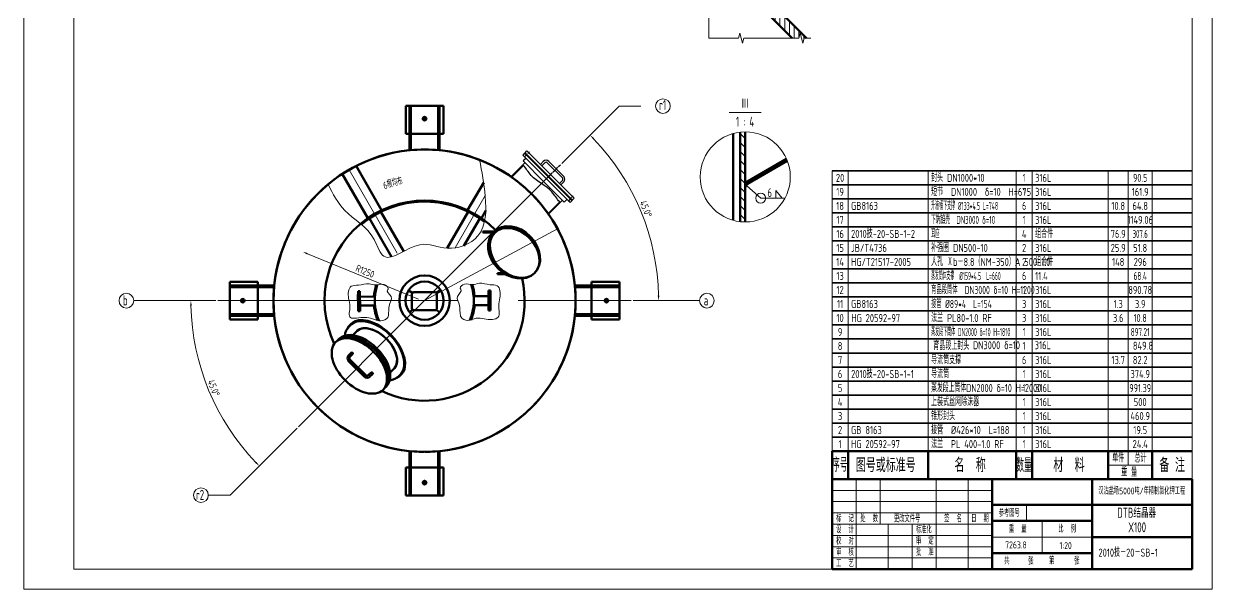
# Model space of a CAD drawing. Header units: millimetres. Extents: x -81840 to -67320, y -57700 to -40880.
# Drawn here: x -81840 to -81246, y -57505 to -57223 of the extents above; entities that cross this region are included whole.
import ezdxf
from ezdxf.enums import TextEntityAlignment as Align

# ---------------------------------------------------------------- set-up
doc = ezdxf.new("R2010")
doc.units = ezdxf.units.MM
for name, pattern in [('ACAD_ISO02W100', [11, 8, -3]), ('ACAD_ISO04W100', [30, 24, -3, 0, -3]), ('ACAD_ISO05W100', [33, 24, -3, 0, -3, 0, -3]), ('ACAD_ISO10W100', [18.7, 12, -3, 0.7, -3]), ('CENTER', [2, 1.25, -0.25, 0.25, -0.25])]:
    doc.linetypes.add(name, pattern=pattern)
for name, color, linetype in [('1', 4, 'Continuous'), ('2', 3, 'Continuous'), ('4', 1, 'CENTER')]:
    doc.layers.add(name, color=color, linetype=linetype)
for name, color, linetype, lineweight in [('中心线', 1, 'ACAD_ISO04W100', 18), ('双点划线', 5, 'ACAD_ISO05W100', 18), ('标注', 7, 'Continuous', 18), ('标注层', 7, 'Continuous', 18), ('粗实线', 4, 'Continuous', 70), ('细实线', 7, 'Continuous', 18), ('虚线', 2, 'ACAD_ISO02W100', 18)]:
    doc.layers.add(name, color=color, linetype=linetype, lineweight=lineweight)
doc.styles.add('HGCAD', font='gbenor.shx', dxfattribs={"width": 0.75, "bigfont": 'gbcbig.shx'})

# ---------------------------------------------------------------- blocks, each defined once
blk = doc.blocks.new('HGCAD#HGTFTK~A1Z~HGCAD图框')
at = {"layer": '细实线', "color": 7}
blk.add_lwpolyline([(10, -10), (-584, -10), (-584, 831), (10, 831)], close=True, dxfattribs=at)
at = {"layer": '细实线', "color": 2}
blk.add_lwpolyline([(0, 0), (-559, 0), (-559, 821), (0, 821)], close=True, dxfattribs=at)
blk = doc.blocks.new('HGCAD#HGTFBTL~HGCAD标题栏')
at = {"color": 4, "linetype": 'Continuous', "lineweight": 70}
for p, q in [((-180, 0), (-180, 45)), ((-180, 45), (0, 45)), ((-100, 45), (-100, 0)), ((-50, 0), (-50, 45)), ((0, 32.14), (-100, 32.14)), ((-50, 24.11), (-100, 24.11)), ((-50, 16.07), (0, 16.07)), ((-50, 8.04), (-100, 8.04)), ((0, 0), (-180, 0))]:
    blk.add_line(p, q, dxfattribs=at)
at = {"color": 7, "linetype": 'Continuous', "lineweight": 18}
for p, q in [((-168, 45), (-168, 0)), ((-156, 22.5), (-156, 45)), ((-128, 0), (-128, 45)), ((-112, 45), (-112, 0)), ((-180, 39.38), (-100, 39.38)), ((-100, 33.75), (-180, 33.75)), ((-82.78, 32.14), (-82.78, 24.11)), ((-180, 28.12), (-100, 28.12)), ((-75, 24.11), (-75, 8.04)), ((-100, 22.5), (-180, 22.5)), ((-152, 0), (-152, 22.5)), ((-140, 22.5), (-140, 0)), ((-180, 16.88), (-100, 16.88)), ((-100, 16.07), (-50, 16.07)), ((-100, 11.25), (-180, 11.25)), ((-180, 5.62), (-100, 5.62))]:
    blk.add_line(p, q, dxfattribs=at)
at = {"color": 4, "linetype": 'Continuous', "lineweight": 60}
blk.add_line((0, 0), (0, 45), dxfattribs=at)
at = {"color": 7, "linetype": 'Continuous', "lineweight": 18, "style": 'HGCAD', "width": 0.75}
for s, p in [('参考图号', (-96.71, 26.25)), ('标  记', (-177.97, 23.53)), ('处  数', (-165.87, 23.5)), ('更改文件号', (-149.08, 23.5)), ('签  名', (-123.98, 23.5)), ('日  期', (-110.47, 23.5)), ('设  计', (-177.97, 17.98)), ('标准化', (-138.09, 17.98)), ('重  量', (-91.64, 18.33)), ('比  例', (-66.93, 18.33)), ('校  对', (-177.97, 12.36)), ('审  定', (-138.05, 12.36)), ('审  核', (-177.97, 6.73)), ('批  准', (-138.05, 6.73)), ('共', (-94, 2.4)), ('张', (-81.97, 2.26)), ('第', (-71.56, 2.52)), ('张', (-58.98, 2.36)), ('工  艺', (-177.97, 1.11))]:
    blk.add_text(s, height=3.5, dxfattribs=at).set_placement(p)
at = {"color": 7, "linetype": 'Continuous', "lineweight": 18, "style": 'HGCAD', "width": 0.75, "flags": 8}
for tag, height, p in [('MATERIAL', 6, (-77.04, 38.61)), ('DRAW_NAME', 7, (-24.97, 23.88)), ('WEIGHT', 3.5, (-88.1, 12.11)), ('SCALE', 3.5, (-63.24, 11.8)), ('DRAW_NO', 6, (-24.94, 8.04)), ('SUM', 3.5, (-86.95, 4)), ('PAGE', 3.5, (-64.21, 4.14))]:
    blk.add_attdef(tag, text='', height=height, dxfattribs=at).set_placement(p, align=Align.MIDDLE_CENTER)
blk = doc.blocks.new('HGCAD#HGTFMXT~HGCAD明细表标题')
at = {"color": 4, "linetype": 'Continuous', "lineweight": 60}
for p, q in [((-180, 0), (-180, 14)), ((-180, 14), (0, 14)), ((-172, 14), (-172, 0)), ((-132, 14), (-132, 0)), ((-88, 14), (-88, 0)), ((-80, 14), (-80, 0)), ((-42, 14), (-42, 0)), ((-20, 14), (-20, 0))]:
    blk.add_line(p, q, dxfattribs=at)
at = {"layer": '标注层'}
for p, q in [((-32, 14), (-32, 7)), ((-32, 7), (-32, 14)), ((-20, 7), (-42, 7))]:
    blk.add_line(p, q, dxfattribs=at)
at = {"layer": '标注层', "style": 'HGCAD'}
for s, height, width, p in [('单件', 4, 0.75, (-40, 8.52)), ('总计', 4, 0.75, (-28.85, 8.34)), ('序号', 7, 0.55, (-180, 3.68)), ('图号或标准号', 7, 0.75, (-168.15, 3.5)), ('名  称', 7, 0.75, (-118.87, 3.5)), ('数量', 7, 0.55, (-87.87, 3.5)), ('材  料', 7, 0.75, (-69.43, 3.5)), ('备 注', 7, 0.75, (-16.44, 3.5)), ('重 量', 4, 0.75, (-35.51, 1.38))]:
    blk.add_text(s, height=height, dxfattribs=dict(at, width=width)).set_placement(p)
blk = doc.blocks.new('HGCAD#HGTFMXB~HGCAD明细表')
at = {"color": 4}
for p, q in [((-180, 0), (-180, 7)), ((-172, 0), (-172, 7)), ((-132, 0), (-132, 7)), ((-88, 0), (-88, 7)), ((-80, 0), (-80, 7)), ((-42, 0), (-42, 7)), ((-32, 0), (-32, 7)), ((-20, 0), (-20, 7))]:
    blk.add_line(p, q, dxfattribs=at)
at = {"color": 7, "linetype": 'Continuous', "lineweight": 35}
blk.add_line((-180, 7), (0, 7), dxfattribs=at)
at = {"color": 7, "linetype": 'Continuous', "lineweight": 35, "style": 'HGCAD', "width": 0.75, "flags": 8}
for tag, p in [('NO', (-176, 3.5)), ('NUM', (-84, 3.5)), ('ONE', (-37, 3.5)), ('ALL', (-26, 3.5))]:
    blk.add_attdef(tag, text='', height=4, dxfattribs=at).set_placement(p, align=Align.MIDDLE)
for tag, p in [('PARTNO', (-170.5, 3.5)), ('PARTNAME', (-130.5, 3.5)), ('MATERIAL', (-78.5, 3.5)), ('NOTICE', (-19, 3.5))]:
    blk.add_attdef(tag, text='', height=4, dxfattribs=at).set_placement(p, align=Align.MIDDLE_LEFT)

msp = doc.modelspace()

# ---------------------------------------------------------------- hatches: boundary and pattern name
at = {"layer": '标注', "ltscale": 20}
h = msp.add_hatch(dxfattribs=at)
h.set_pattern_fill('ANSI31', color=256, scale=0.75, angle=45, style=0)
h.set_pattern_definition([(90, (-77908.8215, -54796.5615), (-2.38125, 5e-16), [])])
h.paths.add_polyline_path([(-81455.47, -57230.12), (-81452.28, -57230.12), (-81451.61, -57227.62), (-81450.27, -57232.62), (-81449.6, -57230.12), (-81448.35, -57230.12), (-81473.97, -57204.5), (-81477.51, -57208.04)])
h = msp.add_hatch(dxfattribs=at)
h.set_pattern_fill('ANSI31', color=256, angle=90, style=0)
h.set_pattern_definition([(135, (-77237.3922, -54270.204), (-2.245064, -2.245064), [])])
h.paths.add_polyline_path([(-81478.99, -57276.86, 0.027842), (-81481.49, -57277), (-81481.49, -57321.72, 0.027842), (-81478.99, -57321.86)])
h = msp.add_hatch(dxfattribs=at)
h.set_pattern_fill('ANSI31', color=256, scale=0.9375, angle=30, style=0)
h.set_pattern_definition([(75, (-77237.3922, -54270.204), (-2.8751386, 0.770391), [])])
h.paths.add_polyline_path([(-81457.98, -57291.32, 0.012618), (-81458.41, -57290.27), (-81478.99, -57302.23), (-81478.99, -57303.54)])
msp.add_hatch(color=256, dxfattribs=at).paths.add_polyline_path([(-81477.49, -57302.66), (-81478.99, -57303.54), (-81478.99, -57305.27)])

# ---------------------------------------------------------------- linework, layer by layer
at = {"layer": '1'}
msp.add_spline([(-81571.43, -57312.1), (-81571.72, -57311.81), (-81575.59, -57306.88), (-81586.02, -57298.57), (-81589.89, -57293.64), (-81590.17, -57293.36)], degree=3, dxfattribs=at)
at = {"layer": '2'}
for p, q in [((-81589.29, -57287.52), (-81590.21, -57288.44)), ((-81590.21, -57288.44), (-81578.36, -57300.29)), ((-81589.06, -57290.44), (-81590.01, -57291.4)), ((-81589.29, -57287.52), (-81577.44, -57299.37)), ((-81589.04, -57287.27), (-81588.12, -57286.35)), ((-81589.04, -57287.27), (-81577.19, -57299.12)), ((-81588.12, -57286.35), (-81576.27, -57298.2)), ((-81587.55, -57288.9), (-81587.73, -57289.08)), ((-81577.37, -57299.3), (-81587.66, -57289.01)), ((-81587.55, -57288.9), (-81587.48, -57288.83)), ((-81577.26, -57299.19), (-81587.55, -57288.9)), ((-81589.11, -57292.3), (-81596.06, -57299.24)), ((-81595.72, -57299.48), (-81589.89, -57293.64)), ((-81590.01, -57291.4), (-81579.74, -57301.67)), ((-81581.38, -57293.1), (-81579.78, -57291.5)), ((-81580.67, -57293.8), (-81579.19, -57292.32)), ((-81577.91, -57292.32), (-81570.39, -57299.84)), ((-81577.32, -57291.5), (-81569.57, -57299.25)), ((-81569.47, -57311.94), (-81579.74, -57301.67)), ((-81566.52, -57312.13), (-81578.36, -57300.29)), ((-81565.6, -57311.21), (-81577.44, -57299.37)), ((-81577.37, -57299.3), (-81567.09, -57309.59)), ((-81577.26, -57299.19), (-81566.98, -57309.48)), ((-81565.35, -57310.96), (-81577.19, -57299.12)), ((-81564.43, -57310.04), (-81576.27, -57298.2)), ((-81571.88, -57302.6), (-81570.39, -57301.11)), ((-81571.17, -57303.3), (-81569.57, -57301.7)), ((-81577.55, -57317.65), (-81571.72, -57311.81)), ((-81570.37, -57311.04), (-81577.32, -57317.98)), ((-81568.52, -57310.98), (-81569.47, -57311.94)), ((-81568.52, -57310.98), (-81569.47, -57311.94)), ((-81566.98, -57309.48), (-81567.16, -57309.66)), ((-81566.98, -57309.48), (-81566.91, -57309.41)), ((-81566.52, -57312.13), (-81564.43, -57310.04))]:
    msp.add_line(p, q, dxfattribs=at)
for centre, radius, start, end in [((-81589.48, -57290.02), 0.6, 315, 45), ((-81578.55, -57292.95), 1.91, 45, 135), ((-81578.55, -57292.95), 0.9, 45, 135), ((-81571.03, -57300.47), 0.9, 315, 45), ((-81571.03, -57300.47), 1.91, 315, 45), ((-81568.09, -57311.41), 0.6, 45, 135)]:
    msp.add_arc(centre, radius, start, end, dxfattribs=at)
at = {"layer": '4'}
for p, q in [((-81586.84, -57286.85), (-81589.57, -57289.58)), ((-81577.76, -57299.68), (-81571.36, -57293.29)), ((-81564.92, -57308.77), (-81567.65, -57311.5))]:
    msp.add_line(p, q, dxfattribs=at)
at = {"layer": '中心线', "ltscale": 5}
for p, q in [((-81664.25, -57317.87), (-81677, -57295.79)), ((-81576.27, -57298.2), (-81639.25, -57361.17)), ((-81608.94, -57308.68), (-81624.01, -57334.79)), ((-81652.91, -57337.51), (-81664, -57318.3)), ((-81742.53, -57361.17), (-81535.96, -57361.17)), ((-81702.22, -57424.14), (-81639.25, -57361.17))]:
    msp.add_line(p, q, dxfattribs=at)
at = {"layer": '中心线', "ltscale": 20}
msp.add_line((-81639.25, -57361.17), (-81572.78, -57325.35), dxfattribs=at)
at = {"layer": '双点划线', "linetype": 'ACAD_ISO10W100', "ltscale": 20}
for p, q in [((-81640.55, -57270.27), (-81637.95, -57270.27)), ((-81639.25, -57271.57), (-81639.25, -57268.97)), ((-81728.84, -57361.17), (-81731.44, -57361.17)), ((-81730.14, -57362.47), (-81730.14, -57359.87)), ((-81549.65, -57361.17), (-81547.05, -57361.17)), ((-81548.35, -57359.87), (-81548.35, -57362.47)), ((-81639.25, -57450.77), (-81639.25, -57453.37)), ((-81640.55, -57452.07), (-81637.95, -57452.07))]:
    msp.add_line(p, q, dxfattribs=at)
at = {"layer": '标注', "ltscale": 20}
for p, q in [((-81497.1, -57218.97), (-81497.1, -57230.12)), ((-81497.1, -57230.12), (-81482.43, -57230.12)), ((-81479.75, -57230.12), (-81452.28, -57230.12)), ((-81449.6, -57230.12), (-81446.28, -57230.12)), ((-81555.9, -57277.82), (-81542.07, -57263.99)), ((-81542.07, -57263.99), (-81531.14, -57263.99)), ((-81487.08, -57267.21), (-81471.08, -57267.21)), ((-81570.65, -57292.58), (-81555.83, -57277.76)), ((-81477.49, -57302.66), (-81478.99, -57305.27)), ((-81478.16, -57303.82), (-81471.26, -57309.97)), ((-81460.48, -57309.97), (-81463.7, -57306.14)), ((-81463.7, -57306.14), (-81463.7, -57309.97)), ((-81471.26, -57309.97), (-81459.15, -57309.97)), ((-81757.05, -57361.17), (-81784.63, -57361.17)), ((-81743.53, -57361.17), (-81757.05, -57361.17)), ((-81534.96, -57361.17), (-81521.28, -57361.17)), ((-81521.28, -57361.17), (-81501.82, -57361.17)), ((-81702.92, -57424.85), (-81722.55, -57444.47)), ((-81722.59, -57444.52), (-81736.42, -57458.35)), ((-81736.42, -57458.35), (-81747.35, -57458.35))]:
    msp.add_line(p, q, dxfattribs=at)
for points in [[(-81482.43, -57230.12), (-81481.76, -57227.62), (-81480.42, -57232.62), (-81479.75, -57230.12)], [(-81452.28, -57230.12), (-81451.61, -57227.62), (-81450.27, -57232.62), (-81449.6, -57230.12)]]:
    msp.add_lwpolyline(points, dxfattribs=at)
for centre, radius in [((-81520.13, -57263.99), 3.67), ((-81478.99, -57299.36), 22.5), ((-81471.26, -57309.97), 2.5), ((-81788.3, -57361.17), 3.67), ((-81498.15, -57361.17), 3.67), ((-81751.02, -57458.35), 3.67)]:
    msp.add_circle(centre, radius, dxfattribs=at)
for radius, start, end in [(116.96, 1.22466, 43.77534), (116.81, 181.22633, 223.77367)]:
    msp.add_arc((-81639.25, -57361.17), radius, start, end, dxfattribs=at)
for points in [[(-81555.09, -57280.54), (-81554.49, -57279.96), (-81556.54, -57278.46)], [(-81756.44, -57363.67), (-81755.61, -57363.67), (-81756.05, -57361.17)], [(-81521.89, -57358.67), (-81522.72, -57358.67), (-81522.28, -57361.17)], [(-81723.29, -57441.69), (-81723.89, -57442.27), (-81721.84, -57443.76)]]:
    msp.add_solid(points, dxfattribs=at)
at = {"layer": '粗实线'}
for p, q in [((-81477.51, -57208.04), (-81455.47, -57230.12)), ((-81473.97, -57204.5), (-81448.35, -57230.12)), ((-81648.62, -57263.77), (-81629.87, -57263.77)), ((-81648.62, -57263.77), (-81648.62, -57277.77)), ((-81646.75, -57263.77), (-81646.75, -57286.04)), ((-81646.05, -57263.77), (-81646.05, -57285.98)), ((-81632.45, -57263.77), (-81632.45, -57285.98)), ((-81631.75, -57263.77), (-81631.75, -57286.04)), ((-81629.87, -57263.77), (-81629.87, -57277.77)), ((-81648.62, -57277.77), (-81646.75, -57277.77)), ((-81646.05, -57277.77), (-81632.45, -57277.77)), ((-81629.87, -57277.77), (-81631.75, -57277.77)), ((-81484.99, -57321.04), (-81484.99, -57277.67)), ((-81481.49, -57277), (-81481.49, -57321.72)), ((-81478.99, -57276.86), (-81478.99, -57321.86)), ((-81646.05, -57280.27), (-81646.75, -57280.27)), ((-81632.45, -57280.27), (-81631.75, -57280.27)), ((-81478.99, -57302.23), (-81458.41, -57290.27)), ((-81673.5, -57293.89), (-81660.72, -57316.02)), ((-81478.99, -57303.54), (-81457.98, -57291.32)), ((-81680.39, -57297.86), (-81667.61, -57319.99)), ((-81609.72, -57302.09), (-81617.77, -57316.02)), ((-81666.82, -57320.06), (-81655.72, -57339.28)), ((-81661.06, -57316.74), (-81649.63, -57336.54)), ((-81617.43, -57316.74), (-81627.97, -57334.99)), ((-81611.67, -57320.06), (-81619.56, -57333.72)), ((-81608.67, -57316.16), (-81610.88, -57319.99)), ((-81736.64, -57370.55), (-81736.64, -57351.8)), ((-81736.64, -57351.8), (-81722.64, -57351.8)), ((-81736.64, -57353.67), (-81714.37, -57353.67)), ((-81736.64, -57354.37), (-81714.44, -57354.37)), ((-81722.64, -57351.8), (-81722.64, -57353.67)), ((-81722.64, -57367.97), (-81722.64, -57354.37)), ((-81720.14, -57354.37), (-81720.14, -57353.67)), ((-81671.6, -57356.42), (-81672.5, -57356.43)), ((-81672.5, -57356.43), (-81672.42, -57366.43)), ((-81671.52, -57366.42), (-81671.6, -57356.42)), ((-81607.25, -57356.17), (-81606.35, -57356.17)), ((-81607.25, -57366.17), (-81607.25, -57356.17)), ((-81606.35, -57356.17), (-81606.35, -57366.17)), ((-81541.85, -57353.67), (-81564.12, -57353.67)), ((-81541.85, -57354.37), (-81564.05, -57354.37)), ((-81558.35, -57354.37), (-81558.35, -57353.67)), ((-81541.85, -57351.8), (-81555.85, -57351.8)), ((-81555.85, -57351.8), (-81555.85, -57353.67)), ((-81555.85, -57354.37), (-81555.85, -57367.97)), ((-81541.85, -57351.8), (-81541.85, -57370.55)), ((-81672.53, -57364.73), (-81672.59, -57358.13)), ((-81672.59, -57358.13), (-81672.49, -57358.13)), ((-81664.1, -57359.14), (-81671.58, -57359.2)), ((-81614.72, -57358.95), (-81607.25, -57358.95)), ((-81606.25, -57357.87), (-81606.35, -57357.87)), ((-81606.25, -57364.47), (-81606.25, -57357.87)), ((-81736.64, -57367.97), (-81714.44, -57367.97)), ((-81720.14, -57367.97), (-81720.14, -57368.67)), ((-81672.43, -57364.73), (-81672.53, -57364.73)), ((-81671.52, -57366.42), (-81672.42, -57366.43)), ((-81664.06, -57363.59), (-81671.54, -57363.65)), ((-81614.72, -57363.4), (-81607.25, -57363.4)), ((-81607.25, -57366.17), (-81606.35, -57366.17)), ((-81606.35, -57364.47), (-81606.25, -57364.47)), ((-81541.85, -57367.97), (-81564.05, -57367.97)), ((-81558.35, -57367.97), (-81558.35, -57368.67)), ((-81736.64, -57368.67), (-81714.37, -57368.67)), ((-81736.64, -57370.55), (-81722.64, -57370.55)), ((-81722.64, -57370.55), (-81722.64, -57368.67)), ((-81541.85, -57368.67), (-81564.12, -57368.67)), ((-81555.85, -57370.55), (-81555.85, -57368.67)), ((-81541.85, -57370.55), (-81555.85, -57370.55)), ((-81672.85, -57376.07, -2859.08), (-81675.17, -57378.39, -2859.08)), ((-81675.77, -57387.1), (-81677.37, -57388.7)), ((-81677.37, -57391.16), (-81669.24, -57399.3)), ((-81675.07, -57387.81), (-81676.55, -57389.29)), ((-81676.55, -57390.57), (-81668.64, -57398.47)), ((-81665.89, -57396.99), (-81667.37, -57398.47)), ((-81665.18, -57397.7), (-81666.78, -57399.3)), ((-81654.15, -57394.78, -2859.08), (-81656.46, -57397.09, -2859.08)), ((-81646.75, -57458.57), (-81646.75, -57436.3)), ((-81646.05, -57458.57), (-81646.05, -57436.36)), ((-81632.45, -57458.57), (-81632.45, -57436.36)), ((-81631.75, -57458.57), (-81631.75, -57436.3)), ((-81648.62, -57458.57), (-81648.62, -57444.57)), ((-81648.62, -57444.57), (-81646.75, -57444.57)), ((-81646.05, -57442.07), (-81646.75, -57442.07)), ((-81646.05, -57444.57), (-81632.45, -57444.57)), ((-81632.45, -57442.07), (-81631.75, -57442.07)), ((-81629.87, -57444.57), (-81631.75, -57444.57)), ((-81629.87, -57458.57), (-81629.87, -57444.57)), ((-81648.62, -57458.57), (-81629.87, -57458.57))]:
    msp.add_line(p, q, dxfattribs=at)
at = {"layer": '粗实线', "ltscale": 20}
for p, q in [((-81610.1, -57326.7), (-81604.69, -57326.7)), ((-81610.1, -57326.7), (-81610.1, -57327.2)), ((-81610.1, -57327.2), (-81605.16, -57327.2)), ((-81602.83, -57347.5), (-81599.58, -57347.5)), ((-81602.83, -57347.5), (-81602.83, -57348)), ((-81598.77, -57348), (-81602.83, -57348)), ((-81645.31, -57357.29), (-81647.27, -57356.04)), ((-81633.39, -57357.29), (-81631.31, -57355.91)), ((-81645.6, -57365), (-81645.6, -57358)), ((-81644.6, -57357), (-81634.1, -57357)), ((-81633.1, -57358), (-81633.1, -57365)), ((-81645.31, -57365.7), (-81646.87, -57366.87)), ((-81634.1, -57366), (-81644.6, -57366)), ((-81633.39, -57365.7), (-81631.72, -57367))]:
    msp.add_line(p, q, dxfattribs=at)
at = {"layer": '粗实线'}
for centre, radius in [((-81639.25, -57270.27), 0.9), ((-81639.25, -57361.17), 75.5), ((-81639.25, -57361.17), 12.62), ((-81639.25, -57361.17), 9.53), ((-81730.14, -57361.17), 0.9), ((-81548.35, -57361.17), 0.9), ((-81639.25, -57452.07), 0.9)]:
    msp.add_circle(centre, radius, dxfattribs=at)
at = {"layer": '粗实线', "extrusion": (-0.564428, -0.564428, -0.602363)}
msp.add_circle((-17167.18, 59232.94, 78492.59), 16.75, dxfattribs=at)
at = {"layer": '粗实线', "extrusion": (0.564428, 0.564428, 0.602363)}
msp.add_circle((17167.18, 59232.94, -78492.59), 16.75, dxfattribs=at)
at = {"layer": '粗实线'}
for centre, radius, start, end in [((-81639.25, -57361.17), 75.5, 60.26561, 149.73439), ((-81639.25, -57361.17), 75.5, 30.26561, 59.73439), ((-81639.25, -57361.17), 50, 44.82656, 205.53075), ((-81639.25, -57361.17), 49.5, 52.82991, 129.71191), ((-81639.25, -57361.17), 75.5, 150.26561, 179.73439), ((-81639.25, -57361.17), 75.5, 0.26561, 29.73439), ((-81639.25, -57361.17), 50, 244.46925, 12.80538), ((-81639.56, -57361.17), 25.12, 161.79583, 175.37238), ((-81639.56, -57361.17), 24.62, 161.30194, 203.90617), ((-81639.25, -57361.17), 24.62, 336.54726, 19.15149), ((-81639.25, -57361.17), 25.12, 5.08104, 18.6576), ((-81639.25, -57361.17), 75.5, 180.26561, 209.73439), ((-81639.25, -57361.17), 75.5, 330.26561, 359.73439), ((-81639.56, -57361.17), 25.12, 185.53447, 203.02949), ((-81639.25, -57361.17), 25.12, 337.42394, 354.91896), ((-81670.51, -57380.04, 9.29), 8.79, 135.52253, 171.03211), ((-81670.86, -57378.37, 18.58), 7.65, 114.1768, 154.16405), ((-81675.91, -57389.93), 1.91, 135, 225), ((-81675.91, -57389.93), 0.9, 135, 225), ((-81675.64, -57387.68), 0.591, 347.24188, 102.75812), ((-81665.75, -57397.57), 0.591, 347.24188, 102.75812), ((-81656.44, -57392.78, 18.58), 7.65, 295.83595, 335.8232), ((-81639.25, -57361.17), 75.5, 210.26561, 239.73439), ((-81668.01, -57397.84), 1.91, 225, 315), ((-81668.01, -57397.84), 0.9, 225, 315), ((-81658.11, -57392.44, 9.29), 8.79, 278.96789, 314.47747), ((-81639.25, -57361.17), 75.5, 300.26561, 329.73439), ((-81639.25, -57361.17), 75.5, 240.26561, 269.73439), ((-81639.25, -57361.17), 75.5, 270.26561, 299.73439)]:
    msp.add_arc(centre, radius, start, end, dxfattribs=at)
at = {"layer": '粗实线', "ltscale": 20}
for centre, start, end in [((-81644.6, -57358), 90, 180), ((-81634.1, -57358), 0, 90), ((-81644.6, -57365), 180, 270), ((-81634.1, -57365), 270, 0)]:
    msp.add_arc(centre, 1, start, end, dxfattribs=at)
at = {"layer": '粗实线', "extrusion": (0.564428, 0.564428, 0.602363)}
for centre, radius, start, end in [((17167.18, 59232.94, -78478.54), 17.59, 176.63845, 3.36155), ((17167.18, 59232.94, -78478.54), 18.09, 195.69321, 343.54527), ((17167.18, 59232.94, -78478.54), 13.25, 176.63845, 3.36155), ((17167.18, 59232.94, -78478.54), 13.25, 183.36155, 356.63845), ((17167.18, 59232.94, -78491.29), 16.75, 177.05233, 2.94767), ((17167.18, 59232.94, -78491.29), 16.75, 177.05233, 2.94767), ((17167.18, 59232.94, -78490.94), 16.75, 176.24711, 3.75289), ((17167.18, 59232.94, -78489.64), 16.75, 173.28809, 6.71191), ((17167.18, 59232.94, -78489.64), 16.75, 173.28809, 6.71191)]:
    msp.add_arc(centre, radius, start, end, dxfattribs=at)
at = {"layer": '粗实线', "extrusion": (-0.564428, -0.564428, -0.602363)}
msp.add_arc((-17167.18, 59232.94, 78490.94), 16.75, 176.24711, 3.75289, dxfattribs=at)
at = {"layer": '粗实线', "ltscale": 20}
for centre, major_axis, ratio in [((-81594.52, -57337.06), (10.18, -10.36), 0.780692), ((-81594.24, -57337.35), (9.9, -10.08), 0.743363), ((-81594.24, -57337.35), (9.9, -10.08), 0.743363), ((-81594.24, -57337.35), (9.9, -10.08), 0.743363)]:
    msp.add_ellipse(centre, major_axis=major_axis, ratio=ratio, dxfattribs=at)
at = {"layer": '细实线', "ltscale": 20}
msp.add_line((-81642.24, -57360.37), (-81697.8, -57337.73), dxfattribs=at)
msp.add_open_spline([(-81687.41, -57303.03), (-81685.11, -57307.83), (-81679.29, -57318.54), (-81665.13, -57325.36), (-81659.46, -57345.3), (-81642.66, -57329.19), (-81627.52, -57337.44), (-81608.5, -57329.98), (-81608.22, -57309.14), (-81610.58, -57296.69), (-81611.84, -57290.82)], degree=3, knots=[79.984506, 79.984506, 79.984506, 79.984506, 390.624103, 802.643941, 998.09485, 1376.041088, 1650.535716, 1982.826608, 2382.079141, 2750.164821, 2750.164821, 2750.164821, 2750.164821], dxfattribs=at)
for points, start_tangent, end_tangent in [([(-81657.41, -57355.21), (-81659.53, -57353.04), (-81663.52, -57353.32), (-81667.02, -57352.72), (-81672.34, -57353.46), (-81675.89, -57353.99), (-81677.23, -57360.09), (-81676.57, -57364.09), (-81676.27, -57369.66), (-81673.3, -57369.84), (-81665.29, -57370.19), (-81661.04, -57371.25), (-81657.69, -57369.51), (-81657.26, -57367.42), (-81656.6, -57362.53), (-81656, -57359.17), (-81657.67, -57355.57), (-81657.41, -57355.21)], (-0.048665, 0.998815), (-0.048665, 0.998815)), ([(-81621.45, -57355.07), (-81619.34, -57352.88), (-81615.35, -57353.13), (-81611.86, -57352.5), (-81606.53, -57353.2), (-81602.98, -57353.7), (-81601.58, -57359.79), (-81602.21, -57363.79), (-81602.47, -57369.37), (-81605.29, -57370.54), (-81613.45, -57369.99), (-81617.69, -57371.08), (-81621.05, -57369.37), (-81621.49, -57367.28), (-81622.19, -57362.4), (-81622.83, -57359.04), (-81621.18, -57355.43), (-81621.45, -57355.07)], (0.040759, 0.999169), (0.040759, 0.999169))]:
    msp.add_spline(points, degree=3, dxfattribs=dict(at, start_tangent=start_tangent, end_tangent=end_tangent))
msp.add_solid([(-81697.65, -57337.35), (-81697.96, -57338.12), (-81700.12, -57336.79)], dxfattribs=at)

# ---------------------------------------------------------------- block references
at = {"layer": '标注', "ltscale": 20}
ref = msp.add_blockref('HGCAD#HGTFMXB~HGCAD明细表', (-81255.58, -57303.32), dxfattribs=at)
ref.add_attrib('NO', '20', dxfattribs={"layer": '0', "color": 7, "linetype": 'Continuous', "lineweight": 35, "height": 4, "style": 'HGCAD', "width": 0.75, "flags": 8}).set_placement((-81431.58, -57299.82), align=Align.MIDDLE)
ref.add_attrib('PARTNAME', '封头 DN1000*10', dxfattribs={"layer": '0', "color": 7, "linetype": 'Continuous', "lineweight": 35, "height": 4, "style": 'HGCAD', "width": 0.75, "flags": 8}).set_placement((-81386.08, -57299.82), align=Align.MIDDLE_LEFT)
ref.add_attrib('NUM', '1', dxfattribs={"layer": '0', "color": 7, "linetype": 'Continuous', "lineweight": 35, "height": 4, "style": 'HGCAD', "width": 0.75, "flags": 8}).set_placement((-81339.58, -57299.82), align=Align.MIDDLE)
ref.add_attrib('MATERIAL', '316L', dxfattribs={"layer": '0', "color": 7, "linetype": 'Continuous', "lineweight": 35, "height": 4, "style": 'HGCAD', "width": 0.75, "flags": 8}).set_placement((-81334.08, -57299.82), align=Align.MIDDLE_LEFT)
ref.add_attrib('ALL', '90.5', dxfattribs={"layer": '0', "color": 7, "linetype": 'Continuous', "lineweight": 35, "height": 4, "style": 'HGCAD', "width": 0.72, "flags": 8}).set_placement((-81281.58, -57299.82), align=Align.MIDDLE)
for p, values in [((-81255.58, -57310.32), {'NO': '19', 'PARTNAME': '短节  DN1000  δ=10  H=675', 'NUM': '1', 'MATERIAL': '316L', 'ALL': '161.9'}), ((-81255.58, -57338.32), {'NO': '15', 'PARTNO': 'JB/T4736', 'PARTNAME': '补强圈 DN500-10', 'NUM': '2', 'MATERIAL': '316L', 'ONE': '25.9', 'ALL': '51.8'}), ((-81255.58, -57345.32), {'NO': '14', 'PARTNO': 'HG/T21517-2005', 'PARTNAME': '人孔 Ⅹb－8.8（NM-350）A 500-1.0 ', 'NUM': '2', 'MATERIAL': '组合件', 'ONE': '148', 'ALL': '296'}), ((-81255.58, -57387.32), {'NO': '8'}), ((-81255.58, -57394.32), {'NO': '7', 'PARTNAME': '导流筒支撑', 'NUM': '6', 'MATERIAL': '316L', 'ONE': '13.7', 'ALL': '82.2'}), ((-81255.58, -57401.32), {'NO': '6', 'PARTNO': '2010技-20-SB-1-1', 'PARTNAME': '导流筒', 'NUM': '1', 'MATERIAL': '316L', 'ALL': '374.9'}), ((-81255.58, -57415.32), {'NO': '4', 'PARTNAME': '上装式丝网除沫器', 'NUM': '1', 'MATERIAL': '316L', 'ALL': '500'}), ((-81255.58, -57422.32), {'NO': '3', 'PARTNAME': '锥形封头', 'NUM': '1', 'MATERIAL': '316L', 'ALL': '460.9'}), ((-81255.58, -57429.32), {'NO': '2', 'PARTNO': 'GB 8163', 'PARTNAME': '接管  %%c426*10  L=188', 'NUM': '1', 'MATERIAL': '316L', 'ALL': '19.5'}), ((-81255.58, -57436.32), {'NO': '1', 'PARTNO': 'HG 20592-97', 'PARTNAME': '法兰  PL 400-1.0 RF', 'NUM': '1', 'MATERIAL': '316L', 'ALL': '24.4'})]:
    msp.add_blockref('HGCAD#HGTFMXB~HGCAD明细表', p, dxfattribs=at).add_auto_attribs(values)
ref = msp.add_blockref('HGCAD#HGTFMXB~HGCAD明细表', (-81255.58, -57317.32), dxfattribs=at)
ref.add_attrib('NO', '18', dxfattribs={"layer": '0', "color": 7, "linetype": 'Continuous', "lineweight": 35, "height": 4, "style": 'HGCAD', "width": 0.75, "flags": 8}).set_placement((-81431.58, -57313.82), align=Align.MIDDLE)
ref.add_attrib('PARTNO', 'GB8163', dxfattribs={"layer": '0', "color": 7, "linetype": 'Continuous', "lineweight": 35, "height": 4, "style": 'HGCAD', "width": 0.75, "flags": 8}).set_placement((-81426.08, -57313.82), align=Align.MIDDLE_LEFT)
ref.add_attrib('PARTNAME', '升液桶下支撑 %%c133*4.5 L=748', dxfattribs={"layer": '0', "color": 7, "linetype": 'Continuous', "lineweight": 35, "height": 4, "style": 'HGCAD', "width": 0.5, "flags": 8}).set_placement((-81386.08, -57313.82), align=Align.MIDDLE_LEFT)
ref.add_attrib('NUM', '6', dxfattribs={"layer": '0', "color": 7, "linetype": 'Continuous', "lineweight": 35, "height": 4, "style": 'HGCAD', "width": 0.75, "flags": 8}).set_placement((-81339.58, -57313.82), align=Align.MIDDLE)
ref.add_attrib('MATERIAL', '316L', dxfattribs={"layer": '0', "color": 7, "linetype": 'Continuous', "lineweight": 35, "height": 4, "style": 'HGCAD', "width": 0.75, "flags": 8}).set_placement((-81334.08, -57313.82), align=Align.MIDDLE_LEFT)
ref.add_attrib('ONE', '10.8', dxfattribs={"layer": '0', "color": 7, "linetype": 'Continuous', "lineweight": 35, "height": 4, "style": 'HGCAD', "width": 0.75, "flags": 8}).set_placement((-81292.58, -57313.82), align=Align.MIDDLE)
ref.add_attrib('ALL', '64.8', dxfattribs={"layer": '0', "color": 7, "linetype": 'Continuous', "lineweight": 35, "height": 4, "style": 'HGCAD', "width": 0.75, "flags": 8}).set_placement((-81281.58, -57313.82), align=Align.MIDDLE)
ref = msp.add_blockref('HGCAD#HGTFMXB~HGCAD明细表', (-81255.58, -57324.32), dxfattribs=at)
ref.add_attrib('NO', '17', dxfattribs={"layer": '0', "color": 7, "linetype": 'Continuous', "lineweight": 35, "height": 4, "style": 'HGCAD', "width": 0.75, "flags": 8}).set_placement((-81431.58, -57320.82), align=Align.MIDDLE)
ref.add_attrib('PARTNAME', '下端锥壳  DN3000 δ=10', dxfattribs={"layer": '0', "color": 7, "linetype": 'Continuous', "lineweight": 35, "height": 4, "style": 'HGCAD', "width": 0.59, "flags": 8}).set_placement((-81386.08, -57320.82), align=Align.MIDDLE_LEFT)
ref.add_attrib('NUM', '1', dxfattribs={"layer": '0', "color": 7, "linetype": 'Continuous', "lineweight": 35, "height": 4, "style": 'HGCAD', "width": 0.75, "flags": 8}).set_placement((-81339.58, -57320.82), align=Align.MIDDLE)
ref.add_attrib('MATERIAL', '316L', dxfattribs={"layer": '0', "color": 7, "linetype": 'Continuous', "lineweight": 35, "height": 4, "style": 'HGCAD', "width": 0.75, "flags": 8}).set_placement((-81334.08, -57320.82), align=Align.MIDDLE_LEFT)
ref.add_attrib('ALL', '1149.06', dxfattribs={"layer": '0', "color": 7, "linetype": 'Continuous', "lineweight": 35, "height": 4, "style": 'HGCAD', "width": 0.75, "flags": 8}).set_placement((-81281.58, -57320.82), align=Align.MIDDLE)
ref = msp.add_blockref('HGCAD#HGTFMXB~HGCAD明细表', (-81255.58, -57331.32), dxfattribs=at)
ref.add_attrib('NO', '16', dxfattribs={"layer": '0', "color": 7, "linetype": 'Continuous', "lineweight": 35, "height": 4, "style": 'HGCAD', "width": 0.75, "flags": 8}).set_placement((-81431.58, -57327.82), align=Align.MIDDLE)
ref.add_attrib('PARTNO', '2010技-20-SB-1-2', dxfattribs={"layer": '0', "color": 7, "linetype": 'Continuous', "lineweight": 35, "height": 4, "style": 'HGCAD', "width": 0.75, "flags": 8}).set_placement((-81426.08, -57327.82), align=Align.MIDDLE_LEFT)
ref.add_attrib('PARTNAME', '耳座', dxfattribs={"layer": '0', "color": 7, "linetype": 'Continuous', "lineweight": 35, "height": 4, "style": 'HGCAD', "width": 0.52, "flags": 8}).set_placement((-81386.08, -57327.82), align=Align.MIDDLE_LEFT)
ref.add_attrib('NUM', '4', dxfattribs={"layer": '0', "color": 7, "linetype": 'Continuous', "lineweight": 35, "height": 4, "style": 'HGCAD', "width": 0.75, "flags": 8}).set_placement((-81339.58, -57327.82), align=Align.MIDDLE)
ref.add_attrib('MATERIAL', '组合件', dxfattribs={"layer": '0', "color": 7, "linetype": 'Continuous', "lineweight": 35, "height": 4, "style": 'HGCAD', "width": 0.75, "flags": 8}).set_placement((-81334.08, -57327.82), align=Align.MIDDLE_LEFT)
ref.add_attrib('ONE', '76.9', dxfattribs={"layer": '0', "color": 7, "linetype": 'Continuous', "lineweight": 35, "height": 4, "style": 'HGCAD', "width": 0.75, "flags": 8}).set_placement((-81292.58, -57327.82), align=Align.MIDDLE)
ref.add_attrib('ALL', '307.6', dxfattribs={"layer": '0', "color": 7, "linetype": 'Continuous', "lineweight": 35, "height": 4, "style": 'HGCAD', "width": 0.57, "flags": 8}).set_placement((-81281.58, -57327.82), align=Align.MIDDLE)
ref = msp.add_blockref('HGCAD#HGTFMXB~HGCAD明细表', (-81255.58, -57352.32), dxfattribs=at)
ref.add_attrib('NO', '13', dxfattribs={"layer": '0', "color": 7, "linetype": 'Continuous', "lineweight": 35, "height": 4, "style": 'HGCAD', "width": 0.75, "flags": 8}).set_placement((-81431.58, -57348.82), align=Align.MIDDLE)
ref.add_attrib('PARTNAME', '蒸发筒体支撑  %%C159*4.5  L=660', dxfattribs={"layer": '0', "color": 7, "linetype": 'Continuous', "lineweight": 35, "height": 4, "style": 'HGCAD', "width": 0.48, "flags": 8}).set_placement((-81386.08, -57348.82), align=Align.MIDDLE_LEFT)
ref.add_attrib('NUM', '6', dxfattribs={"layer": '0', "color": 7, "linetype": 'Continuous', "lineweight": 35, "height": 4, "style": 'HGCAD', "width": 0.75, "flags": 8}).set_placement((-81339.58, -57348.82), align=Align.MIDDLE)
ref.add_attrib('MATERIAL', '11.4', dxfattribs={"layer": '0', "color": 7, "linetype": 'Continuous', "lineweight": 35, "height": 4, "style": 'HGCAD', "width": 0.75, "flags": 8}).set_placement((-81334.08, -57348.82), align=Align.MIDDLE_LEFT)
ref.add_attrib('ALL', '68.4', dxfattribs={"layer": '0', "color": 7, "linetype": 'Continuous', "lineweight": 35, "height": 4, "style": 'HGCAD', "width": 0.62, "flags": 8}).set_placement((-81281.58, -57348.82), align=Align.MIDDLE)
ref = msp.add_blockref('HGCAD#HGTFMXB~HGCAD明细表', (-81255.58, -57359.32), dxfattribs=at)
ref.add_attrib('NO', '12', dxfattribs={"layer": '0', "color": 7, "linetype": 'Continuous', "lineweight": 35, "height": 4, "style": 'HGCAD', "width": 0.75, "flags": 8}).set_placement((-81431.58, -57355.82), align=Align.MIDDLE)
ref.add_attrib('PARTNAME', '育晶段筒体  DN3000 δ=10 H=1200', dxfattribs={"layer": '0', "color": 7, "linetype": 'Continuous', "lineweight": 35, "height": 4, "style": 'HGCAD', "width": 0.66, "flags": 8}).set_placement((-81386.08, -57355.82), align=Align.MIDDLE_LEFT)
ref.add_attrib('NUM', '1', dxfattribs={"layer": '0', "color": 7, "linetype": 'Continuous', "lineweight": 35, "height": 4, "style": 'HGCAD', "width": 0.75, "flags": 8}).set_placement((-81339.58, -57355.82), align=Align.MIDDLE)
ref.add_attrib('MATERIAL', '316L', dxfattribs={"layer": '0', "color": 7, "linetype": 'Continuous', "lineweight": 35, "height": 4, "style": 'HGCAD', "width": 0.75, "flags": 8}).set_placement((-81334.08, -57355.82), align=Align.MIDDLE_LEFT)
ref.add_attrib('ALL', '890.78', dxfattribs={"layer": '0', "color": 7, "linetype": 'Continuous', "lineweight": 35, "height": 4, "style": 'HGCAD', "width": 0.71, "flags": 8}).set_placement((-81281.58, -57355.82), align=Align.MIDDLE)
ref = msp.add_blockref('HGCAD#HGTFMXB~HGCAD明细表', (-81255.58, -57366.32), dxfattribs=at)
ref.add_attrib('NO', '11', dxfattribs={"layer": '0', "color": 7, "linetype": 'Continuous', "lineweight": 35, "height": 4, "style": 'HGCAD', "width": 0.75, "flags": 8}).set_placement((-81431.58, -57362.82), align=Align.MIDDLE)
ref.add_attrib('PARTNO', 'GB8163', dxfattribs={"layer": '0', "color": 7, "linetype": 'Continuous', "lineweight": 35, "height": 4, "style": 'HGCAD', "width": 0.75, "flags": 8}).set_placement((-81426.08, -57362.82), align=Align.MIDDLE_LEFT)
ref.add_attrib('PARTNAME', '接管 %%c89*4  L=154', dxfattribs={"layer": '0', "color": 7, "linetype": 'Continuous', "lineweight": 35, "height": 4, "style": 'HGCAD', "width": 0.65, "flags": 8}).set_placement((-81386.08, -57362.82), align=Align.MIDDLE_LEFT)
ref.add_attrib('NUM', '3', dxfattribs={"layer": '0', "color": 7, "linetype": 'Continuous', "lineweight": 35, "height": 4, "style": 'HGCAD', "width": 0.75, "flags": 8}).set_placement((-81339.58, -57362.82), align=Align.MIDDLE)
ref.add_attrib('MATERIAL', '316L', dxfattribs={"layer": '0', "color": 7, "linetype": 'Continuous', "lineweight": 35, "height": 4, "style": 'HGCAD', "width": 0.75, "flags": 8}).set_placement((-81334.08, -57362.82), align=Align.MIDDLE_LEFT)
ref.add_attrib('ONE', '1.3', dxfattribs={"layer": '0', "color": 7, "linetype": 'Continuous', "lineweight": 35, "height": 4, "style": 'HGCAD', "width": 0.75, "flags": 8}).set_placement((-81292.58, -57362.82), align=Align.MIDDLE)
ref.add_attrib('ALL', '3.9', dxfattribs={"layer": '0', "color": 7, "linetype": 'Continuous', "lineweight": 35, "height": 4, "style": 'HGCAD', "width": 0.75, "flags": 8}).set_placement((-81281.58, -57362.82), align=Align.MIDDLE)
ref = msp.add_blockref('HGCAD#HGTFMXB~HGCAD明细表', (-81255.58, -57373.32), dxfattribs=at)
ref.add_attrib('NO', '10', dxfattribs={"layer": '0', "color": 7, "linetype": 'Continuous', "lineweight": 35, "height": 4, "style": 'HGCAD', "width": 0.75, "flags": 8}).set_placement((-81431.58, -57369.82), align=Align.MIDDLE)
ref.add_attrib('PARTNAME', '法兰 PL80-1.0 RF', dxfattribs={"layer": '0', "color": 7, "linetype": 'Continuous', "lineweight": 35, "height": 4, "style": 'HGCAD', "width": 0.75, "flags": 8}).set_placement((-81386.08, -57369.82), align=Align.MIDDLE_LEFT)
ref.add_attrib('NUM', '3', dxfattribs={"layer": '0', "color": 7, "linetype": 'Continuous', "lineweight": 35, "height": 4, "style": 'HGCAD', "width": 0.75, "flags": 8}).set_placement((-81339.58, -57369.82), align=Align.MIDDLE)
ref.add_attrib('MATERIAL', '316L', dxfattribs={"layer": '0', "color": 7, "linetype": 'Continuous', "lineweight": 35, "height": 4, "style": 'HGCAD', "width": 0.75, "flags": 8}).set_placement((-81334.08, -57369.82), align=Align.MIDDLE_LEFT)
ref.add_attrib('ONE', '3.6', dxfattribs={"layer": '0', "color": 7, "linetype": 'Continuous', "lineweight": 35, "height": 4, "style": 'HGCAD', "width": 0.75, "flags": 8}).set_placement((-81292.58, -57369.82), align=Align.MIDDLE)
ref.add_attrib('ALL', '10.8', dxfattribs={"layer": '0', "color": 7, "linetype": 'Continuous', "lineweight": 35, "height": 4, "style": 'HGCAD', "width": 0.72, "flags": 8}).set_placement((-81281.58, -57369.82), align=Align.MIDDLE)
ref = msp.add_blockref('HGCAD#HGTFMXB~HGCAD明细表', (-81255.58, -57380.32), dxfattribs=at)
ref.add_attrib('NO', '9', dxfattribs={"layer": '0', "color": 7, "linetype": 'Continuous', "lineweight": 35, "height": 4, "style": 'HGCAD', "width": 0.75, "flags": 8}).set_placement((-81431.58, -57376.82), align=Align.MIDDLE)
ref.add_attrib('PARTNAME', '蒸发段下筒体 DN2000 δ=10 H=1810', dxfattribs={"layer": '0', "color": 7, "linetype": 'Continuous', "lineweight": 35, "height": 4, "style": 'HGCAD', "width": 0.5, "flags": 8}).set_placement((-81386.08, -57376.82), align=Align.MIDDLE_LEFT)
ref.add_attrib('NUM', '1', dxfattribs={"layer": '0', "color": 7, "linetype": 'Continuous', "lineweight": 35, "height": 4, "style": 'HGCAD', "width": 0.75, "flags": 8}).set_placement((-81339.58, -57376.82), align=Align.MIDDLE)
ref.add_attrib('MATERIAL', '316L', dxfattribs={"layer": '0', "color": 7, "linetype": 'Continuous', "lineweight": 35, "height": 4, "style": 'HGCAD', "width": 0.75, "flags": 8}).set_placement((-81334.08, -57376.82), align=Align.MIDDLE_LEFT)
ref.add_attrib('ALL', '897.21', dxfattribs={"layer": '0', "color": 7, "linetype": 'Continuous', "lineweight": 35, "height": 4, "style": 'HGCAD', "width": 0.6, "flags": 8}).set_placement((-81281.58, -57376.82), align=Align.MIDDLE)
ref = msp.add_blockref('HGCAD#HGTFMXB~HGCAD明细表', (-81255.58, -57408.32), dxfattribs=at)
ref.add_attrib('NO', '5', dxfattribs={"layer": '0', "color": 7, "linetype": 'Continuous', "lineweight": 35, "height": 4, "style": 'HGCAD', "width": 0.75, "flags": 8}).set_placement((-81431.58, -57404.82), align=Align.MIDDLE)
ref.add_attrib('PARTNAME', '蒸发段上筒体DN2000 δ=10 H=2000', dxfattribs={"layer": '0', "color": 7, "linetype": 'Continuous', "lineweight": 35, "height": 4, "style": 'HGCAD', "width": 0.73, "flags": 8}).set_placement((-81386.08, -57404.82), align=Align.MIDDLE_LEFT)
ref.add_attrib('NUM', '1', dxfattribs={"layer": '0', "color": 7, "linetype": 'Continuous', "lineweight": 35, "height": 4, "style": 'HGCAD', "width": 0.75, "flags": 8}).set_placement((-81339.58, -57404.82), align=Align.MIDDLE)
ref.add_attrib('MATERIAL', '316L', dxfattribs={"layer": '0', "color": 7, "linetype": 'Continuous', "lineweight": 35, "height": 4, "style": 'HGCAD', "width": 0.75, "flags": 8}).set_placement((-81334.08, -57404.82), align=Align.MIDDLE_LEFT)
ref.add_attrib('ALL', '991.39', dxfattribs={"layer": '0', "color": 7, "linetype": 'Continuous', "lineweight": 35, "height": 4, "style": 'HGCAD', "width": 0.72, "flags": 8}).set_placement((-81281.58, -57404.82), align=Align.MIDDLE)
msp.add_blockref('HGCAD#HGTFMXT~HGCAD明细表标题', (-81255.58, -57450.32), dxfattribs=at)
at = {"layer": '虚线', "ltscale": 20}
msp.add_blockref('HGCAD#HGTFTK~A1Z~HGCAD图框', (-81255.58, -57495.32), dxfattribs=at)
msp.add_blockref('HGCAD#HGTFBTL~HGCAD标题栏', (-81255.58, -57495.32), dxfattribs=at).add_auto_attribs({'SCALE': '1:20', 'WEIGHT': '7263.8'})

# ---------------------------------------------------------------- texts
at = {"linetype": 'Continuous', "lineweight": 35, "style": 'HGCAD', "width": 0.75}
for s, p in [('育晶段上封头', (-81384.99, -57385.75)), ('      DN3000 δ=10  ', (-81376.87, -57385.44)), ('1', (-81340.39, -57385.73)), ('316L', (-81334.3, -57385.43)), ('849.8', (-81285.24, -57385.7))]:
    msp.add_text(s, height=4, dxfattribs=at).set_placement(p)
at = {"linetype": 'Continuous', "lineweight": 35, "char_height": 4, "width": 42.1751, "attachment_point": 1, "style": 'HGCAD'}
for s, insert in [('HG 20592-97', (-81425.98, -57367.86)), ('2010技－20－SB-1', (-81302.44, -57485.06))]:
    msp.add_mtext(s, dxfattribs=dict(at, insert=insert))
at = {"linetype": 'Continuous', "lineweight": 18, "style": 'HGCAD', "width": 0.75, "flags": 8}
for tag, p in [('DTB结晶器', (-81283.33, -57467.13)), ('X100', (-81283.1, -57474.37))]:
    msp.add_attdef(tag, text='', height=5.04, dxfattribs=at).set_placement(p, align=Align.MIDDLE_CENTER)
at = {"layer": '标注', "ltscale": 20, "style": 'HGCAD', "width": 0.75}
for s, p in [('r1', (-81520.3, -57263.47)), ('Ⅲ', (-81479.08, -57262.71)), ('1 : 4', (-81479.08, -57271.71)), ('b', (-81788.79, -57361.05)), ('a', (-81498.63, -57361.05)), ('r2', (-81751.5, -57458.22))]:
    msp.add_text(s, height=5, dxfattribs=at).set_placement(p, align=Align.MIDDLE)
at = {"layer": '标注', "ltscale": 20, "char_height": 3.5, "attachment_point": 5, "style": 'HGCAD'}
for s, insert, rotation in [('6根均布', (-81655.11, -57302.56), 15), ('45.0°', (-81528.64, -57315.36), 292.5), ('45.0°', (-81744.62, -57404.82), 292.5)]:
    msp.add_mtext(s, dxfattribs=dict(at, insert=insert, rotation=rotation))
at = {"layer": '标注', "ltscale": 20, "insert": (-81466.74, -57307.21), "char_height": 4.38, "attachment_point": 5, "style": 'HGCAD'}
msp.add_mtext('6', dxfattribs=at)
at = {"layer": '标注', "ltscale": 8, "insert": (-81302.5, -57454.52), "char_height": 3.456, "width": 93.1194, "attachment_point": 1, "style": 'HGCAD'}
msp.add_mtext('汉沽盐场5000吨/年精制氯化钾工程', dxfattribs=at)
at = {"layer": '细实线', "ltscale": 20, "insert": (-81668.98, -57346.5), "char_height": 3.5, "attachment_point": 5, "rotation": 337.83628, "style": 'HGCAD'}
msp.add_mtext('R1250', dxfattribs=at)

doc.saveas('drawing.dxf')
